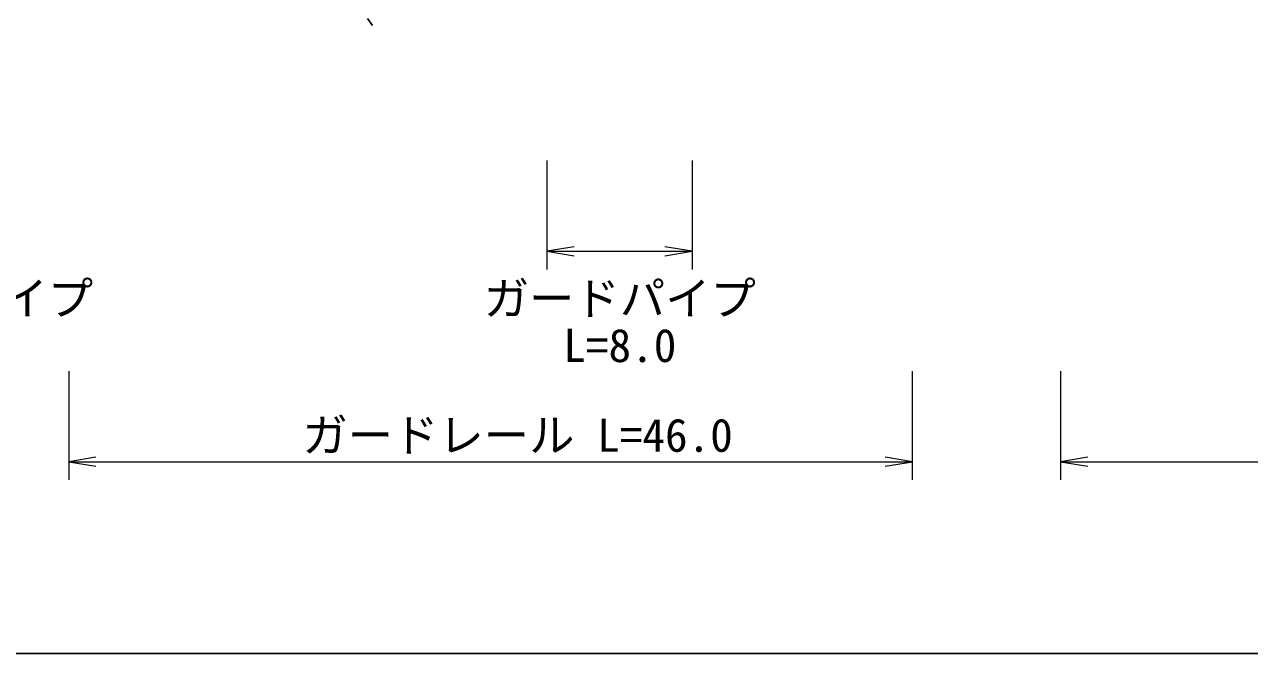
# Model space of a CAD drawing. Units: millimetres, scale not verified. Extents: x 40000 to 680000, y 20000 to 380000.
# Drawn here: x 295918 to 363450, y 205000 to 239685 of the extents above; entities that cross this region are included whole.
import ezdxf
from ezdxf.enums import TextEntityAlignment as Align

# ---------------------------------------------------------------- set-up
doc = ezdxf.new("R2010")
doc.units = ezdxf.units.MM
doc.header["$LTSCALE"] = 1000
for name, color, linetype, lineweight in [('M-BGD', 7, 'Continuous', 25), ('M-STR-HTXT', 7, 'Continuous', 13), ('M-TTL-BAND', 7, 'Continuous', 25)]:
    doc.layers.add(name, color=color, linetype=linetype, lineweight=lineweight)
doc.styles.add('ＭＳ ゴシック', font='')
doc.styles.get('ＭＳ ゴシック').set_extended_font_data('MS Gothic')

# ---------------------------------------------------------------- blocks, each defined once
blk = doc.blocks.new('open_arrow')
at = {"color": 0, "linetype": 'Continuous', "lineweight": -2}
blk.add_lwpolyline([(7.5, 1.25), (0, 0), (7.5, -1.25)], dxfattribs=at)

msp = doc.modelspace()

# ---------------------------------------------------------------- linework, layer by layer
at = {"layer": 'M-BGD'}
msp.add_line((315094, 239625), (314819, 240007), dxfattribs=at)
at = {"layer": 'M-STR-HTXT'}
for p, q in [((324717, 232182), (324717, 226182)), ((332717, 232182), (332717, 226182)), ((324717, 227182), (332717, 227182)), ((298356, 220573), (298356, 214573)), ((344871, 214573), (344871, 220573)), ((353033, 220573), (353033, 214573)), ((298356, 215573), (344871, 215573)), ((353033, 215573), (405419, 215573))]:
    msp.add_line(p, q, dxfattribs=at)
at = {"layer": 'M-TTL-BAND'}
msp.add_line((40000, 205000), (579000, 205000), dxfattribs=at)

# ---------------------------------------------------------------- block references
at = {"layer": 'M-STR-HTXT', "xscale": 200, "yscale": 200}
for p in [(324717, 227182), (298356, 215573), (353033, 215573)]:
    msp.add_blockref('open_arrow', p, dxfattribs=at)
at = {"layer": 'M-STR-HTXT', "xscale": 200, "yscale": 200, "rotation": 180}
for p in [(332717, 227182), (344871, 215573)]:
    msp.add_blockref('open_arrow', p, dxfattribs=at)

# ---------------------------------------------------------------- texts
at = {"layer": 'M-STR-HTXT', "style": 'ＭＳ ゴシック'}
for s, p in [('ガードパイプ', (292204, 223115)), ('ガードパイプ', (328738, 223115)), ('L=8.0', (328738, 220522)), ('ガードレール L=46.0', (323102, 215573))]:
    msp.add_text(s, height=1833, dxfattribs=at).set_placement(p, align=Align.BOTTOM_CENTER)

doc.saveas('drawing.dxf')
